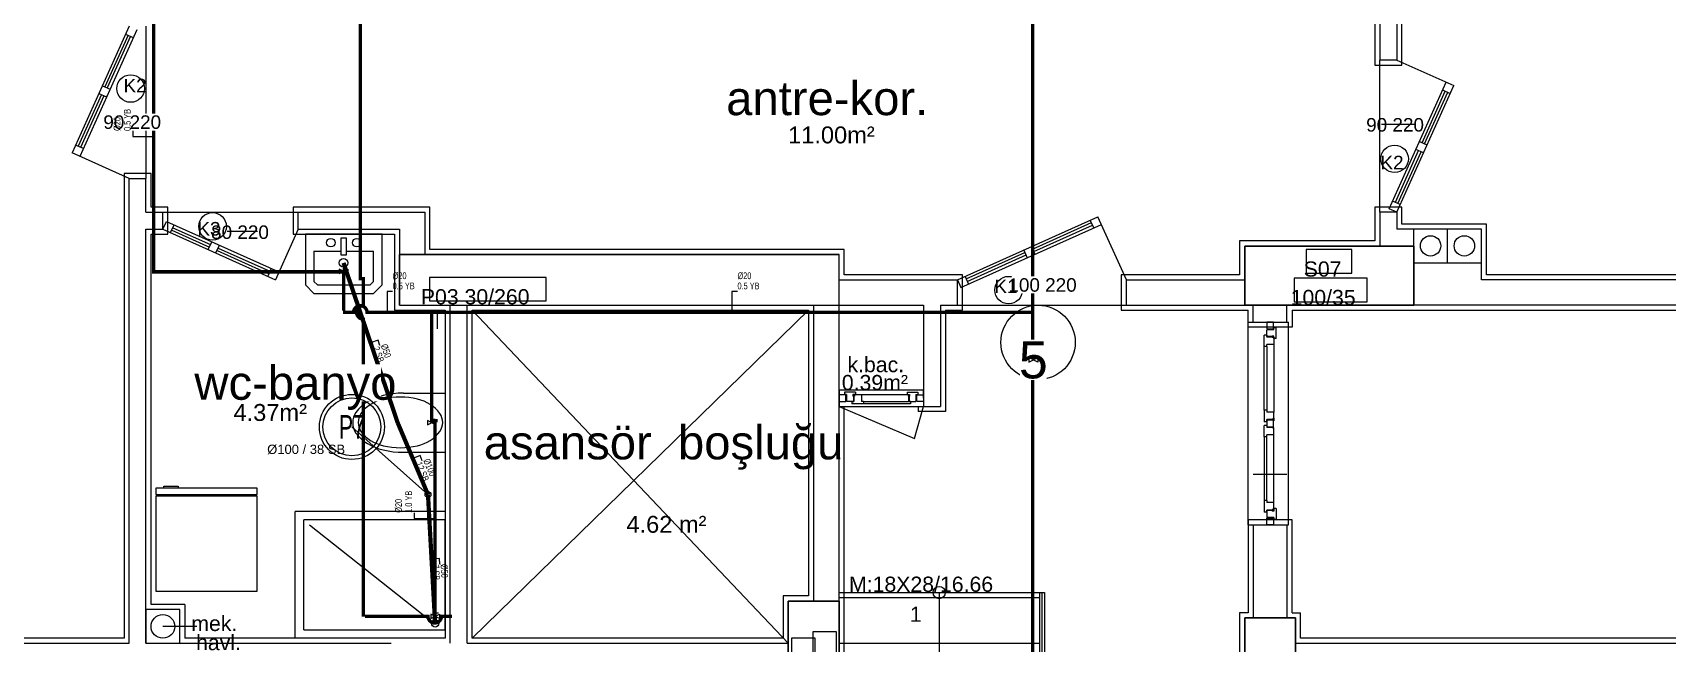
# Model space of a CAD drawing. Header units: centimetres. Extents: x -13133 to 30552, y -2 to 4552.
# Drawn here: x 10613 to 11580, y 1744 to 2105 of the extents above; entities that cross this region are included whole.
import ezdxf
from ezdxf.enums import TextEntityAlignment as Align

# ---------------------------------------------------------------- set-up
doc = ezdxf.new("R2010")
doc.units = ezdxf.units.CM
for name, pattern in [('BASMA HATTI', [31, 25, -6]), ('DASHED', [18, 12, -6]), ('PISSU HATTI', [26, 20, -6])]:
    doc.linetypes.add(name, pattern=pattern)
for name, color, linetype in [('MTY-PISSU-CAP', 211, 'CONTINUOUS'), ('MTY-PISSU-KOLON', 211, 'DASHED'), ('MTY-TEMIZSU-CAP', 101, 'CONTINUOUS'), ('MTY-VANA', 1, 'CONTINUOUS'), ('MTY-YUK-BIRIMI', 7, 'CONTINUOUS'), ('ROTAS-MIMARI', 8, 'CONTINUOUS'), ('ROTAS-MIMARI-KOLON', 8, 'CONTINUOUS'), ('ROTAS-MIMARI-YAZI', 8, 'CONTINUOUS'), ('ROTAS-PISSU-BORU-TAVANDAN', 6, 'PISSU HATTI'), ('ROTAS-PISSU-CAP', 211, 'CONTINUOUS'), ('ROTAS-PISSU-KOLONNO', 211, 'CONTINUOUS'), ('ROTAS-SICAKSU-BORU', 1, 'BASMA HATTI'), ('ROTAS-SOGUKSU-BORU', 5, 'CONTINUOUS'), ('ROTAS-TEFRIS', 15, 'CONTINUOUS'), ('ROTAS-VANA', 1, 'CONTINUOUS')]:
    doc.layers.add(name, color=color, linetype=linetype)
doc.styles.add('ANOTATIVO', font='arial.ttf')
doc.styles.add('MTY_CAP', font='wturkce.SHX', dxfattribs={"width": 0.65, "height": 20})
doc.styles.add('MTYCAPLT', font='arial.ttf', dxfattribs={"width": 0.65, "height": 1})
doc.styles.add('ROTAS', font='arial.ttf')

# ---------------------------------------------------------------- blocks, each defined once
blk = doc.blocks.new('MTY-PIS SU CAP SB')
at = {"layer": 'MTY-PISSU-CAP'}
for p, q in [((0.83, 1.17), (0, 1.17)), ((0, 1.17), (0, 0))]:
    blk.add_line(p, q, dxfattribs=at)
at = {"layer": 'MTY-PISSU-CAP', "style": 'MTY_CAP', "width": 0.65}
blk.add_attdef('PSCP_001', (0.83, 1.29), '', height=1, dxfattribs=at)
at = {"layer": 'MTY-YUK-BIRIMI', "color": 211, "style": 'MTY_CAP', "width": 0.65}
blk.add_attdef('PS_001', (0.83, 0.07), '', height=1, dxfattribs=at)
blk = doc.blocks.new('MTY-PIS SU KOLON')
at = {"layer": 'MTY-PISSU-KOLON', "linetype": 'Continuous', "lineweight": -3}
blk.add_hatch(color=256, dxfattribs=at).paths.add_polyline_path([(-2.7, -0.1, 0.848135), (0, -0.1, -0.848135), (2.7, -0.1, 0.414214), (0, 2.6, 0.414214)])
blk.add_circle((0, 0), 3.5, dxfattribs=at)
blk = doc.blocks.new('MTY-KOLON NO PIS SU')
at = {"color": 6, "linetype": 'Continuous', "ltscale": 100}
blk.add_circle((0, 0), 27.5, dxfattribs=at)
at = {"color": 7, "linetype": 'Continuous', "ltscale": 100}
blk.add_circle((0, 0), 24.5, dxfattribs=at)
at = {"style": 'ANOTATIVO', "width": 0.65}
blk.add_attdef('K', text='', height=20, dxfattribs=at).set_placement((0, 0), align=Align.MIDDLE_CENTER)
blk = doc.blocks.new('MTY-KURESEL VANA')
at = {"layer": 'MTY-VANA'}
for p, q in [((0, 0), (0, 8)), ((0, 8), (8, 8))]:
    blk.add_line(p, q, dxfattribs=at)
blk.add_lwpolyline([(-10, 5), (-10, -5), (10, 5), (10, -5), (-10, 5)], dxfattribs=at)
at = {"layer": 'MTY-VANA', "style": 'MTYCAPLT', "width": 0.65}
blk.add_attdef('CAP', text='', height=10, dxfattribs=at).set_placement((-1.1, 0), align=Align.CENTER)
blk = doc.blocks.new('MTY-TEMIZ SU CAP MB')
at = {"layer": 'MTY-TEMIZSU-CAP'}
for p, q in [((0.83, 3.1), (0, 3.1)), ((0, 3.1), (0, 0))]:
    blk.add_line(p, q, dxfattribs=at)
at = {"layer": 'MTY-TEMIZSU-CAP', "style": 'MTY_CAP', "width": 0.65}
for tag, p in [('SOCP_001', (0.83, 4.92)), ('SCCP_001', (0.83, 1.92))]:
    blk.add_attdef(tag, p, '', height=1, dxfattribs=at)
at = {"layer": 'MTY-YUK-BIRIMI', "color": 101, "style": 'MTY_CAP', "width": 0.65}
for tag, p in [('SO_001', (0.83, 3.42)), ('SC_001', (0.83, 0.42))]:
    blk.add_attdef(tag, p, '', height=1, dxfattribs=at)

msp = doc.modelspace()

# ---------------------------------------------------------------- linework, layer by layer
at = {"layer": 'ROTAS-MIMARI'}
for p, q in [((11410.41, 2119.24), (11410.41, 2089.24)), ((11420.41, 2119.24), (11420.41, 2089.24)), ((11423.41, 2086.24), (11423.41, 2119.24)), ((10670.41, 2109.24), (10636.77, 2034.35)), ((10680.41, 2109.24), (10680.41, 2019.24)), ((11407.41, 2116.24), (11407.41, 2086.24)), ((10674.97, 2107.19), (10641.33, 2032.31)), ((10669.85, 2104.01), (10656.1, 2073.41)), ((10671.29, 2103.36), (10657.54, 2072.76)), ((10668.36, 2104.68), (10672.92, 2102.63)), ((11420.41, 2089.24), (11410.41, 2089.24)), ((11410.41, 1999.24), (11410.41, 2089.24)), ((11420.41, 2089.24), (11454.06, 2074.12)), ((11407.41, 2086.24), (11423.41, 2086.24)), ((10652.56, 2069.51), (10657.12, 2067.47)), ((10654.61, 2074.08), (10659.17, 2072.03)), ((11415.85, 2001.29), (11449.5, 2076.17)), ((11420.41, 1999.24), (11454.06, 2074.12)), ((11435.34, 2040.27), (11449.08, 2070.87)), ((11436.78, 2039.62), (11450.52, 2070.22)), ((11447.45, 2071.61), (11452.01, 2069.56)), ((10654.05, 2068.85), (10640.3, 2038.25)), ((10655.49, 2068.2), (10641.74, 2037.6)), ((10660.85, 2052.46), (10680.17, 2052.46)), ((11430.63, 2051.09), (11411.31, 2051.09)), ((11438.26, 2038.96), (11433.7, 2041.01)), ((10670.41, 2019.24), (10636.77, 2034.35)), ((10643.38, 2036.87), (10638.81, 2038.92)), ((11419.54, 2005.11), (11433.29, 2035.71)), ((11420.98, 2004.46), (11434.73, 2035.06)), ((11436.21, 2034.4), (11431.65, 2036.45)), ((10683.41, 2022.24), (10667.41, 2022.24)), ((10667.41, 2022.24), (10667.41, 1747.24)), ((10683.41, 2002.24), (10683.41, 2022.24)), ((10670.41, 1744.24), (10670.41, 2019.24)), ((10670.41, 2019.24), (10680.41, 2019.24)), ((10680.41, 1999.24), (10680.41, 2019.24)), ((10693.41, 2002.24), (10683.41, 2002.24)), ((10693.41, 1986.24), (10693.41, 2002.24)), ((10848.41, 2002.24), (10767.41, 2002.24)), ((10767.41, 2002.24), (10767.41, 1986.24)), ((10848.41, 1977.24), (10848.41, 2002.24)), ((11423.41, 2002.24), (11407.41, 2002.24)), ((11407.41, 2002.24), (11407.41, 1982.24)), ((11422.46, 2003.8), (11417.9, 2005.85)), ((11423.41, 1992.24), (11423.41, 2002.24)), ((10680.41, 1999.24), (10690.41, 1999.24)), ((10690.41, 1989.24), (10690.41, 1999.24)), ((10690.41, 1999.24), (10770.41, 1999.24)), ((10690.41, 1989.24), (10692.46, 1993.8)), ((10692.46, 1993.8), (10759.02, 1963.89)), ((10770.41, 1999.24), (10845.41, 1999.24)), ((10770.41, 1989.24), (10770.41, 1999.24)), ((10845.41, 1999.24), (10845.41, 1974.24)), ((11160.41, 1959.24), (11243.61, 1996.62)), ((11204.96, 1977.47), (11239.72, 1993.09)), ((11241.1, 1990.01), (11239.05, 1994.57)), ((11260.41, 1959.24), (11243.61, 1996.62)), ((11410.41, 1999.24), (11410.41, 1979.24)), ((11420.41, 1999.24), (11410.41, 1999.24)), ((11420.41, 1999.24), (11415.85, 2001.29)), ((11420.41, 1999.24), (11420.41, 1989.24)), ((11473.41, 1992.24), (11423.41, 1992.24)), ((11473.41, 1962.24), (11473.41, 1992.24)), ((10680.41, 1744.24), (10680.41, 1989.24)), ((10680.41, 1989.24), (10690.41, 1989.24)), ((10683.41, 1767.24), (10683.41, 1986.24)), ((10683.41, 1986.24), (10693.41, 1986.24)), ((10690.41, 1989.24), (10756.97, 1959.33)), ((10694.97, 1987.19), (10697.02, 1991.75)), ((10695.64, 1988.67), (10717.92, 1978.66)), ((10696.29, 1990.11), (10718.57, 1980.1)), ((10746.46, 1987.89), (10728.35, 1987.89)), ((10770.41, 1989.24), (10756.97, 1959.33)), ((10767.41, 1986.24), (10827.41, 1986.24)), ((10770.41, 1989.24), (10830.41, 1989.24)), ((10820.08, 1986.24), (10774.75, 1986.24)), ((10774.75, 1986.24), (10774.75, 1956.24)), ((10795.74, 1983.95), (10795.74, 1973.95)), ((10799.09, 1983.95), (10795.74, 1983.95)), ((10799.09, 1973.95), (10799.09, 1983.95)), ((10820.08, 1956.24), (10820.08, 1986.24)), ((10827.41, 1986.24), (10827.41, 1974.24)), ((10830.41, 1989.24), (10830.41, 1974.24)), ((11162.46, 1954.68), (11245.66, 1992.06)), ((11205.61, 1976.03), (11240.37, 1991.65)), ((11470.41, 1989.24), (11420.41, 1989.24)), ((11430.41, 1979.24), (11430.41, 1989.24)), ((11450.41, 1969.24), (11450.41, 1989.24)), ((11470.41, 1959.24), (11470.41, 1989.24)), ((11470.41, 1969.24), (11470.41, 1989.24)), ((11470.41, 1969.24), (11470.41, 1989.24)), ((10717.25, 1977.18), (10719.3, 1981.74)), ((10721.81, 1975.13), (10723.86, 1979.69)), ((10722.48, 1976.61), (10753.08, 1962.86)), ((10723.13, 1978.05), (10753.73, 1964.3)), ((10779.75, 1976.24), (10795.74, 1976.24)), ((10779.75, 1976.24), (10779.75, 1958.31)), ((10795.74, 1973.95), (10799.09, 1973.95)), ((10799.09, 1976.24), (10815.08, 1976.24)), ((10815.08, 1958.31), (10815.08, 1976.24)), ((10827.41, 1974.24), (10827.41, 1941.24)), ((10893.41, 1977.24), (10848.41, 1977.24)), ((11057.41, 1977.24), (10893.41, 1977.24)), ((11093.41, 1977.24), (11057.41, 1977.24)), ((11093.41, 1962.24), (11093.41, 1977.24)), ((11165.64, 1959.8), (11200.4, 1975.42)), ((11166.29, 1958.36), (11201.05, 1973.98)), ((11199.73, 1976.9), (11201.78, 1972.34)), ((11204.29, 1978.95), (11206.34, 1974.39)), ((11407.41, 1982.24), (11327.41, 1982.24)), ((11327.41, 1982.24), (11327.41, 1962.24)), ((10754.46, 1965.94), (10752.41, 1961.38)), ((11430.41, 1969.24), (11470.41, 1969.24)), ((10774.75, 1956.24), (10779.75, 1951.24)), ((10779.75, 1958.31), (10781.82, 1956.24)), ((10781.82, 1956.24), (10813, 1956.24)), ((10813, 1956.24), (10815.08, 1958.31)), ((10815.08, 1951.24), (10820.08, 1956.24)), ((11090.41, 1959.24), (11160.41, 1959.24)), ((11163.41, 1962.24), (11093.41, 1962.24)), ((11160.41, 1944.24), (11160.41, 1959.24)), ((11160.41, 1959.24), (11162.46, 1954.68)), ((11163.41, 1941.24), (11163.41, 1962.24)), ((11164.97, 1961.29), (11167.02, 1956.72)), ((11219.15, 1956.44), (11199.82, 1956.44)), ((11327.41, 1962.24), (11257.41, 1962.24)), ((11257.41, 1962.24), (11257.41, 1941.24)), ((11260.41, 1959.24), (11330.41, 1959.24)), ((11260.41, 1944.24), (11260.41, 1959.24)), ((11760.41, 1959.24), (11470.41, 1959.24)), ((11757.41, 1962.24), (11473.41, 1962.24)), ((10779.75, 1951.24), (10815.08, 1951.24)), ((10860.41, 1744.24), (10860.41, 1944.24)), ((10870.41, 1744.24), (10870.41, 1944.24)), ((11075.41, 1769.24), (11075.41, 1944.24)), ((11090.41, 1944.24), (11140.41, 1944.24)), ((11090.41, 1769.24), (11090.41, 1944.24)), ((11140.41, 1944.27), (11140.41, 1884.27)), ((11150.41, 1944.24), (11160.41, 1944.24)), ((11150.41, 1944.24), (11150.41, 1884.27)), ((11160.41, 1944.24), (11260.41, 1944.24)), ((11260.41, 1944.24), (11330.41, 1944.24)), ((11335.41, 1934.24), (11335.41, 1944.24)), ((11355.41, 1934.24), (11355.41, 1944.24)), ((11760.41, 1944.24), (11430.41, 1944.24)), ((10827.41, 1941.24), (10857.41, 1941.24)), ((10852.6, 1940.22), (10852.6, 1930.22)), ((10857.41, 1941.24), (10857.41, 1747.24)), ((10873.41, 1747.24), (10873.41, 1941.24)), ((10873.41, 1941.24), (10890.41, 1941.24)), ((10873.41, 1941.24), (11060.41, 1744.24)), ((10873.41, 1747.24), (11072.41, 1941.24)), ((10890.41, 1941.24), (11060.41, 1941.24)), ((11060.41, 1941.24), (11072.41, 1941.24)), ((11072.41, 1941.24), (11072.41, 1772.24)), ((11153.41, 1941.24), (11163.41, 1941.24)), ((11153.41, 1941.24), (11153.41, 1881.27)), ((11257.41, 1941.24), (11332.41, 1941.24)), ((11332.41, 1931.24), (11332.41, 1941.24)), ((11332.41, 1814.24), (11332.41, 1934.24)), ((11332.41, 1934.24), (11335.41, 1934.24)), ((11335.41, 1934.24), (11355.41, 1934.24)), ((11347.41, 1934.24), (11343.41, 1934.24)), ((11343.41, 1934.24), (11343.41, 1930.24)), ((11347.41, 1930.24), (11347.41, 1934.24)), ((11350.41, 1934.24), (11356.41, 1934.24)), ((11356.41, 1814.24), (11356.41, 1934.24)), ((11358.41, 1941.24), (11430.41, 1941.24)), ((11358.41, 1941.24), (11358.41, 1931.24)), ((11430.41, 1941.24), (12013.41, 1941.24)), ((11358.41, 1931.24), (11332.41, 1931.24)), ((11342.01, 1919.82), (11342.01, 1926.62)), ((11343.41, 1926.62), (11342.01, 1926.62)), ((11343.41, 1930.24), (11347.41, 1930.24)), ((11347.61, 1929.72), (11343.41, 1929.72)), ((11343.41, 1925.72), (11343.41, 1929.72)), ((11343.41, 1926.62), (11343.41, 1925.42)), ((11346.61, 1925.72), (11343.41, 1925.72)), ((11346.61, 1925.42), (11343.41, 1925.42)), ((11347.61, 1926.02), (11346.61, 1926.02)), ((11346.61, 1925.72), (11346.61, 1926.02)), ((11346.61, 1925.12), (11346.61, 1925.42)), ((11347.11, 1925.12), (11346.61, 1925.12)), ((11347.61, 1925.42), (11347.11, 1925.42)), ((11347.11, 1925.12), (11347.11, 1925.42)), ((11347.61, 1929.72), (11347.61, 1930.92)), ((11349.01, 1930.92), (11347.61, 1930.92)), ((11347.61, 1924.52), (11347.61, 1926.02)), ((11347.61, 1925.42), (11347.61, 1921.02)), ((11349.01, 1924.52), (11347.61, 1924.52)), ((11349.01, 1924.52), (11349.01, 1930.92)), ((11343.41, 1919.82), (11342.01, 1919.82)), ((11342.01, 1882.14), (11342.01, 1919.82)), ((11343.41, 1919.82), (11343.41, 1921.02)), ((11347.61, 1921.02), (11343.41, 1921.02)), ((11343.41, 1919.82), (11343.41, 1882.14)), ((11347.61, 1921.02), (11347.61, 1880.94)), ((10832.69, 1892.24), (10857.58, 1892.24)), ((10857.62, 1857.24), (10857.62, 1892.29)), ((11090.41, 1894.27), (11140.41, 1894.27)), ((11090.41, 1894.27), (11090.41, 1884.27)), ((11094.41, 1891.27), (11090.41, 1891.27)), ((11090.41, 1891.27), (11090.41, 1887.27)), ((11090.41, 1887.27), (11094.41, 1887.27)), ((11093.71, 1892.87), (11093.71, 1891.47)), ((11100.11, 1892.87), (11093.71, 1892.87)), ((11094.91, 1891.47), (11093.71, 1891.47)), ((11094.41, 1887.27), (11094.41, 1891.27)), ((11094.91, 1891.47), (11094.91, 1887.27)), ((11098.91, 1887.27), (11094.91, 1887.27)), ((11098.01, 1887.27), (11099.21, 1887.27)), ((11098.01, 1887.27), (11098.01, 1885.87)), ((11104.81, 1885.87), (11098.01, 1885.87)), ((11098.61, 1891.47), (11098.61, 1890.47)), ((11100.11, 1891.47), (11098.61, 1891.47)), ((11098.91, 1890.47), (11098.61, 1890.47)), ((11098.91, 1890.47), (11098.91, 1887.27)), ((11099.21, 1891.47), (11103.61, 1891.47)), ((11099.21, 1891.47), (11099.21, 1890.97)), ((11099.51, 1890.97), (11099.21, 1890.97)), ((11099.51, 1890.47), (11099.21, 1890.47)), ((11099.21, 1890.47), (11099.21, 1887.27)), ((11099.51, 1890.97), (11099.51, 1890.47)), ((11100.11, 1892.87), (11100.11, 1891.47)), ((11103.61, 1891.47), (11103.61, 1887.27)), ((11103.61, 1891.47), (11132.19, 1891.47)), ((11104.81, 1887.27), (11103.61, 1887.27)), ((11104.81, 1887.27), (11131.59, 1887.27)), ((11104.81, 1887.27), (11104.81, 1885.87)), ((11132.79, 1885.87), (11104.81, 1885.87)), ((11130.69, 1892.87), (11130.69, 1891.47)), ((11130.69, 1892.87), (11137.09, 1892.87)), ((11130.69, 1891.47), (11132.19, 1891.47)), ((11131.29, 1890.97), (11131.59, 1890.97)), ((11131.29, 1890.97), (11131.29, 1890.47)), ((11131.29, 1890.47), (11131.59, 1890.47)), ((11131.59, 1891.47), (11131.59, 1890.97)), ((11131.59, 1890.47), (11131.59, 1887.27)), ((11132.79, 1887.27), (11131.59, 1887.27)), ((11131.89, 1890.47), (11131.89, 1887.27)), ((11131.89, 1890.47), (11132.19, 1890.47)), ((11131.89, 1887.27), (11135.89, 1887.27)), ((11132.19, 1891.47), (11132.19, 1890.47)), ((11132.79, 1887.27), (11132.79, 1885.87)), ((11135.89, 1891.47), (11135.89, 1887.27)), ((11135.89, 1891.47), (11137.09, 1891.47)), ((11136.41, 1891.27), (11140.41, 1891.27)), ((11136.41, 1887.27), (11136.41, 1891.27)), ((11140.41, 1887.27), (11136.41, 1887.27)), ((11137.09, 1892.87), (11137.09, 1891.47)), ((11140.41, 1891.27), (11140.41, 1894.27)), ((11140.41, 1891.27), (11140.41, 1887.27)), ((11140.41, 1889.27), (11140.41, 1891.27)), ((11140.41, 1891.27), (11140.41, 1884.27)), ((11090.41, 1884.27), (11140.41, 1884.27)), ((11090.41, 1884.27), (11135.13, 1865.47)), ((11093.41, 1769.24), (11093.41, 1884.27)), ((11135.13, 1865.47), (11140.41, 1884.27)), ((11137.2, 1884.27), (11137.2, 1881.27)), ((11153.41, 1881.27), (11137.2, 1881.27)), ((11140.41, 1884.27), (11150.41, 1884.27)), ((11343.41, 1882.14), (11342.01, 1882.14)), ((11342.01, 1882.14), (11342.01, 1875.34)), ((11343.41, 1882.14), (11343.41, 1880.94)), ((11347.61, 1880.94), (11343.41, 1880.94)), ((11343.41, 1875.34), (11343.41, 1876.54)), ((11346.61, 1876.54), (11343.41, 1876.54)), ((11346.61, 1876.24), (11343.41, 1876.24)), ((11347.41, 1876.24), (11343.41, 1876.24)), ((11343.41, 1876.24), (11343.41, 1872.24)), ((11347.11, 1876.84), (11346.61, 1876.84)), ((11346.61, 1876.84), (11346.61, 1876.54)), ((11347.11, 1876.84), (11347.11, 1876.54)), ((11347.61, 1876.54), (11347.11, 1876.54)), ((11347.41, 1872.24), (11347.41, 1876.24)), ((11347.61, 1876.54), (11347.61, 1880.94)), ((11347.61, 1877.44), (11347.61, 1875.94)), ((11343.41, 1875.34), (11342.01, 1875.34)), ((11342.01, 1866.34), (11342.01, 1873.14)), ((11343.41, 1873.14), (11342.01, 1873.14)), ((11343.41, 1872.24), (11343.41, 1871.94)), ((11343.41, 1872.24), (11347.41, 1872.24)), ((11347.61, 1871.94), (11343.41, 1871.94)), ((11343.41, 1866.34), (11343.41, 1867.54)), ((11347.61, 1867.54), (11343.41, 1867.54)), ((11346.61, 1871.64), (11346.61, 1871.94)), ((11347.11, 1871.64), (11346.61, 1871.64)), ((11347.61, 1871.94), (11347.11, 1871.94)), ((11347.11, 1871.64), (11347.11, 1871.94)), ((11347.61, 1875.94), (11347.41, 1875.94)), ((11347.61, 1827.44), (11347.61, 1871.94)), ((10832.69, 1857.24), (10857.62, 1857.24)), ((11343.41, 1866.34), (11342.01, 1866.34)), ((11342.01, 1866.34), (11342.01, 1828.64)), ((11343.41, 1828.64), (11343.41, 1866.34)), ((11335.41, 1844.24), (11355.41, 1844.24)), ((10686.28, 1831.22), (10686.26, 1775.07)), ((10746.28, 1836.04), (10686.28, 1836.05)), ((10686.28, 1836.05), (10686.28, 1832.21)), ((10686.28, 1832.21), (10746.28, 1832.19)), ((10746.27, 1831.21), (10686.28, 1831.22)), ((10691.04, 1836.05), (10691.04, 1837.14)), ((10691.04, 1837.14), (10699.36, 1837.14)), ((10699.36, 1836.05), (10691.04, 1836.05)), ((10691.28, 1831.22), (10691.28, 1832.2)), ((10699.36, 1837.14), (10699.36, 1836.05)), ((10741.28, 1831.21), (10741.28, 1832.19)), ((10746.26, 1775.05), (10746.27, 1831.21)), ((10746.28, 1832.19), (10746.28, 1836.04)), ((11343.41, 1828.64), (11342.01, 1828.64)), ((11342.01, 1828.64), (11342.01, 1821.84)), ((11343.41, 1828.64), (11343.41, 1827.44)), ((10857.41, 1822.24), (10768.7, 1822.24)), ((10768.7, 1747.24), (10768.7, 1822.24)), ((11343.41, 1821.84), (11342.01, 1821.84)), ((11347.61, 1827.44), (11343.41, 1827.44)), ((11343.41, 1821.84), (11343.41, 1823.04)), ((11346.61, 1823.04), (11343.41, 1823.04)), ((11343.41, 1822.74), (11343.41, 1818.74)), ((11346.61, 1822.74), (11343.41, 1822.74)), ((11347.61, 1818.74), (11343.41, 1818.74)), ((11343.41, 1814.24), (11343.41, 1818.24)), ((11343.41, 1818.24), (11347.41, 1818.24)), ((11347.11, 1823.34), (11346.61, 1823.34)), ((11346.61, 1823.34), (11346.61, 1823.04)), ((11346.61, 1822.74), (11346.61, 1822.44)), ((11347.61, 1822.44), (11346.61, 1822.44)), ((11347.11, 1823.34), (11347.11, 1823.04)), ((11347.61, 1823.04), (11347.11, 1823.04)), ((11347.41, 1818.24), (11347.41, 1814.24)), ((11347.61, 1823.04), (11347.61, 1827.44)), ((11349.01, 1823.94), (11347.61, 1823.94)), ((11347.61, 1823.94), (11347.61, 1822.44)), ((11347.61, 1818.74), (11347.61, 1817.54)), ((11349.01, 1823.94), (11349.01, 1817.54)), ((10857.41, 1817.24), (10773.7, 1817.24)), ((10773.7, 1752.24), (10773.7, 1817.24)), ((10777.24, 1814.23), (10848.17, 1758.06)), ((10857.41, 1752.24), (10857.41, 1817.24)), ((11332.41, 1817.24), (11332.41, 1762.24)), ((11358.41, 1817.24), (11332.41, 1817.24)), ((11332.41, 1814.24), (11335.41, 1814.24)), ((11335.41, 1814.24), (11335.41, 1759.24)), ((11335.41, 1814.24), (11355.41, 1814.24)), ((11347.41, 1814.24), (11343.41, 1814.24)), ((11349.01, 1817.54), (11347.61, 1817.54)), ((11350.41, 1814.24), (11356.41, 1814.24)), ((11355.41, 1814.24), (11355.41, 1759.24)), ((11358.41, 1762.24), (11358.41, 1817.24)), ((10686.26, 1775.07), (10746.26, 1775.05)), ((11072.41, 1772.24), (11057.41, 1772.24)), ((11057.41, 1772.24), (11057.41, 1747.24)), ((11090.41, 1774.24), (11208.91, 1774.24)), ((11090.41, 1771.24), (11208.91, 1771.24)), ((11149.66, 1774.24), (11149.66, 1527.24)), ((11208.91, 1774.24), (11208.91, 1348.07)), ((11208.91, 1774.24), (11211.91, 1774.24)), ((11210.41, 1774.24), (11210.41, 1348.46)), ((11211.91, 1774.24), (11211.91, 1345.75)), ((10700.41, 1764.24), (10680.41, 1764.24)), ((10680.41, 1764.24), (10680.41, 1744.24)), ((10703.41, 1767.24), (10683.41, 1767.24)), ((10700.41, 1744.24), (10700.41, 1764.24)), ((10703.41, 1767.24), (10703.41, 1747.24)), ((11093.41, 1689.24), (11093.41, 1769.24)), ((11332.41, 1762.24), (11327.41, 1762.24)), ((11327.41, 1762.24), (11327.41, 1679.24)), ((11358.41, 1762.24), (11363.41, 1762.24)), ((11363.41, 1747.24), (11363.41, 1762.24)), ((10710.41, 1754.24), (10690.41, 1754.24)), ((10773.7, 1752.24), (10857.41, 1752.24)), ((10430.41, 1744.24), (10670.41, 1744.24)), ((10667.41, 1747.24), (10433.41, 1747.24)), ((10680.41, 1744.24), (10825.41, 1744.24)), ((10680.41, 1744.24), (10700.41, 1744.24)), ((10815.41, 1747.24), (10703.41, 1747.24)), ((10857.41, 1747.24), (10815.41, 1747.24)), ((10870.41, 1744.24), (11060.41, 1744.24)), ((11057.41, 1747.24), (10873.41, 1747.24)), ((11090.41, 1744.24), (11208.91, 1744.24)), ((11360.41, 1744.24), (11650.41, 1744.24)), ((11650.41, 1747.24), (11363.41, 1747.24))]:
    msp.add_line(p, q, dxfattribs=at)
for points in [[(10830.41, 1944.24), (10830.41, 1974.24)], [(10830.41, 1974.24), (11090.41, 1974.24)], [(11090.41, 1944.24), (11090.41, 1974.24)], [(11330.41, 1979.24), (11430.41, 1979.24)], [(11330.41, 1944.24), (11330.41, 1979.24)], [(11430.41, 1979.24), (11430.41, 1944.24)], [(10830.41, 1944.24), (11090.41, 1944.24)], [(11430.41, 1944.24), (11330.41, 1944.24)], [(10811.48, 1887.12), (10809.53, 1885.84), (10807.73, 1884.36), (10806.1, 1882.7), (10804.65, 1880.87)], [(10820.65, 1890.81), (10818.26, 1890.14), (10815.93, 1889.3), (10813.67, 1888.29), (10811.48, 1887.12)], [(10820.92, 1888.68), (10818.92, 1888.11), (10816.97, 1887.39), (10815.08, 1886.52), (10813.26, 1885.52)], [(10832.69, 1892.24), (10829.65, 1892.15), (10826.63, 1891.89), (10823.63, 1891.44), (10820.65, 1890.81)], [(10830.93, 1889.91), (10828.41, 1889.83), (10825.89, 1889.6), (10823.39, 1889.22), (10820.92, 1888.68)], [(10840.95, 1888.68), (10838.48, 1889.22), (10835.98, 1889.6), (10833.46, 1889.83), (10830.93, 1889.91)], [(10848.61, 1885.52), (10846.79, 1886.52), (10844.9, 1887.39), (10842.95, 1888.11), (10840.95, 1888.68)], [(10804.65, 1880.87), (10803.8, 1879.47), (10803.19, 1877.96), (10802.82, 1876.38), (10802.69, 1874.74)], [(10807.58, 1880.19), (10806.87, 1878.98), (10806.35, 1877.68), (10806.04, 1876.31), (10805.93, 1874.91)], [(10813.26, 1885.52), (10811.63, 1884.42), (10810.13, 1883.16), (10808.78, 1881.75), (10807.58, 1880.19)], [(10854.29, 1880.19), (10853.09, 1881.75), (10851.73, 1883.16), (10850.24, 1884.42), (10848.61, 1885.52)], [(10855.93, 1874.91), (10855.83, 1876.31), (10855.51, 1877.68), (10855, 1878.98), (10854.29, 1880.19)], [(10802.69, 1874.74), (10802.82, 1873.11), (10803.19, 1871.53), (10803.8, 1870.02), (10804.65, 1868.62)], [(10804.65, 1868.62), (10806.1, 1866.79), (10807.73, 1865.13), (10809.53, 1863.65), (10811.48, 1862.37)], [(10805.93, 1874.91), (10806.04, 1873.51), (10806.35, 1872.14), (10806.87, 1870.84), (10807.58, 1869.63)], [(10807.58, 1869.63), (10808.78, 1868.08), (10810.13, 1866.66), (10811.63, 1865.4), (10813.26, 1864.3)], [(10848.61, 1864.3), (10850.24, 1865.4), (10851.73, 1866.66), (10853.09, 1868.08), (10854.29, 1869.63)], [(10854.29, 1869.63), (10855, 1870.84), (10855.51, 1872.14), (10855.83, 1873.51), (10855.93, 1874.91)], [(10811.48, 1862.37), (10813.67, 1861.2), (10815.93, 1860.19), (10818.26, 1859.35), (10820.65, 1858.68)], [(10813.26, 1864.3), (10815.08, 1863.3), (10816.97, 1862.44), (10818.92, 1861.71), (10820.92, 1861.14)], [(10820.65, 1858.68), (10823.63, 1858.05), (10826.63, 1857.6), (10829.65, 1857.34), (10832.69, 1857.24)], [(10820.92, 1861.14), (10823.39, 1860.6), (10825.89, 1860.22), (10828.41, 1859.99), (10830.93, 1859.91)], [(10830.93, 1859.91), (10833.46, 1859.99), (10835.98, 1860.22), (10838.48, 1860.6), (10840.95, 1861.14)], [(10840.95, 1861.14), (10842.95, 1861.71), (10844.9, 1862.44), (10846.79, 1863.3), (10848.61, 1864.3)], [(11060.41, 1689.24), (11060.41, 1769.24)], [(11060.41, 1769.24), (11090.41, 1769.24)], [(11090.41, 1769.24), (11090.41, 1689.24)], [(11330.41, 1679.24), (11330.41, 1759.24)], [(11330.41, 1759.24), (11360.41, 1759.24)], [(11360.41, 1759.24), (11360.41, 1679.24)]]:
    msp.add_lwpolyline(points, dxfattribs=at)
for centre, radius in [((10671.35, 2072.41), 8.14), ((11419.1, 2030.84), 8.14), ((10719.82, 1990.87), 8.14), ((10789.75, 1981.24), 2.52), ((10805.08, 1981.24), 2.52), ((11440.35, 1979.35), 6.03), ((11460.35, 1979.35), 6.03), ((10797.28, 1969.28), 2.52), ((11190.74, 1953.18), 8.14), ((11208.15, 1922.24), 22), ((11149.66, 1774.24), 3.6), ((10690.41, 1754.24), 7), ((10851.46, 1756.04), 2.18)]:
    msp.add_circle(centre, radius, dxfattribs=at)
at = {"layer": 'ROTAS-MIMARI-KOLON'}
for points in [[(11090.41, 1974.24), (10830.41, 1974.24), (10830.41, 1944.24), (11090.41, 1944.24), (11090.41, 1974.24)], [(11430.41, 1979.24), (11330.41, 1979.24), (11330.41, 1944.24), (11430.41, 1944.24), (11430.41, 1979.24)], [(11366.74, 1963.17), (11393.76, 1963.17), (11393.76, 1977.13), (11366.74, 1977.13), (11366.74, 1963.17)], [(10848.08, 1946.75), (10917.06, 1946.75), (10917.06, 1960.72), (10848.08, 1960.72), (10848.08, 1946.75)], [(11359.64, 1946.32), (11402.76, 1946.32), (11402.76, 1960.29), (11359.64, 1960.29), (11359.64, 1946.32)], [(11090.41, 1769.24), (11060.41, 1769.24), (11060.41, 1689.24), (11090.41, 1689.24), (11090.41, 1769.24)], [(11088.89, 1714.86), (11088.89, 1750.98), (11074.92, 1750.98), (11074.92, 1714.86), (11088.89, 1714.86)], [(11360.41, 1759.24), (11330.41, 1759.24), (11330.41, 1679.24), (11360.41, 1679.24), (11360.41, 1759.24)], [(11076.23, 1720.27), (11076.23, 1747.3), (11062.27, 1747.3), (11062.27, 1720.27), (11076.23, 1720.27)]]:
    msp.add_lwpolyline(points, dxfattribs=at)
at = {"layer": 'ROTAS-PISSU-BORU-TAVANDAN', "const_width": 2.5}
for points in [[(10797.28, 1969.28), (10829.31, 1874.74)], [(10829.31, 1874.74), (10847.24, 1832.24)], [(10851.46, 1756.04), (10847.24, 1832.24)]]:
    msp.add_lwpolyline(points, dxfattribs=at)
at = {"layer": 'ROTAS-PISSU-KOLONNO'}
msp.add_line((10847.24, 1832.24), (10802.24, 1872.24), dxfattribs=at)
at = {"layer": 'ROTAS-SICAKSU-BORU', "const_width": 2}
for points in [[(10807.28, 1964.24), (10807.28, 2116), (11109, 2116), (11109, 2484), (11385, 2484), (11385, 2428), (11377, 2428)], [(10861.46, 1760.24), (10855.23, 1760.24), (10855.09, 1759.2), (10854.69, 1758.24), (10854.05, 1757.41), (10853.23, 1756.77), (10852.26, 1756.37), (10851.23, 1756.24), (10850.19, 1756.37), (10849.23, 1756.77), (10848.4, 1757.41), (10847.76, 1758.24), (10847.36, 1759.2), (10847.23, 1760.24), (10809, 1760.24), (10809, 1760), (10809, 1936), (10807.96, 1936.13), (10807, 1936.53), (10806.17, 1937.17), (10805.54, 1938), (10805.14, 1938.96), (10805, 1940), (10805.14, 1941.03), (10805.54, 1942), (10806.17, 1942.83), (10807, 1943.46), (10807.96, 1943.86), (10809, 1944), (10809, 1960), (10807.28, 1960), (10807.28, 1964.24)]]:
    msp.add_lwpolyline(points, dxfattribs=at)
at = {"layer": 'ROTAS-SOGUKSU-BORU', "const_width": 2}
for points in [[(11365.99, 2318.34), (11345, 2318.34), (11345, 2320), (11345, 2116), (11205, 2116), (11205, 1940)], [(10519.91, 2034.24), (10545, 2034.24), (10545, 2124), (10685, 2124), (10685, 1964), (10797.28, 1964)], [(10797.28, 1964.24), (10797.28, 1940), (10797, 1940), (10803.2, 1940), (10803.34, 1941.04), (10803.74, 1942), (10804.37, 1942.83), (10805.2, 1943.46), (10806.17, 1943.86), (10807.2, 1944), (10808.24, 1943.86), (10809.2, 1943.46), (10810.03, 1942.83), (10810.67, 1942), (10811.07, 1941.04), (10811.2, 1940), (10849, 1940)], [(10849.41, 1874.74), (10849.41, 1940), (10849, 1940), (11205, 1940), (11205, 1916), (11205.36, 1916), (11205.36, 1911.95)], [(11207.93, 1009.24), (11207.93, 1008), (11205, 1008), (11205, 1908), (11205.36, 1908), (11205.36, 1911.95)], [(10851.46, 1760.24), (10851.46, 1876), (10853, 1876), (10849.41, 1876)]]:
    msp.add_lwpolyline(points, dxfattribs=at)

# ---------------------------------------------------------------- block references
at = {"layer": 'ROTAS-TEFRIS'}
for name, p, xscale, yscale in [('MTY-KURESEL VANA', (10797.28, 1964.24), 0.25, 0.25), ('MTY-KURESEL VANA', (10849.41, 1874.74), 0.25, 0.25), ('MTY-PIS SU KOLON', (10847.24, 1832.24), 0.5, 0.5), ('MTY-KURESEL VANA', (10851.46, 1760.24), 0.25, 0.25)]:
    msp.add_blockref(name, p, dxfattribs=dict(at, xscale=xscale, yscale=yscale))
ref = msp.add_blockref('MTY-TEMIZ SU CAP MB', (10823, 1940), dxfattribs=dict(at, xscale=4, yscale=4))
ref.add_attrib('SO_001', '0.5 YB', (10826.33, 1953.67), dxfattribs={"color": 101, "height": 4, "style": 'MTY_CAP', "width": 0.65})
ref.add_attrib('SOCP_001', 'Ø20', (10826.33, 1959.67), dxfattribs={"height": 4, "style": 'MTY_CAP', "width": 0.65})
ref = msp.add_blockref('MTY-TEMIZ SU CAP MB', (11027, 1940), dxfattribs=dict(at, xscale=4, yscale=4))
ref.add_attrib('SO_001', '0.5 YB', (11030.33, 1953.67), dxfattribs={"color": 101, "height": 4, "style": 'MTY_CAP', "width": 0.65})
ref.add_attrib('SOCP_001', 'Ø20', (11030.33, 1959.67), dxfattribs={"height": 4, "style": 'MTY_CAP', "width": 0.65})
ref = msp.add_blockref('MTY-PIS SU CAP SB', (10838.28, 1853.49), dxfattribs=dict(at, xscale=4, yscale=4, rotation=-67.13148352426897))
ref.add_attrib('PSCP_001', 'Ø100', (10844.33, 1852.42), dxfattribs={"height": 4, "rotation": 292.86852, "style": 'MTY_CAP', "width": 0.65})
ref.add_attrib('PS_001', '12 SB', (10839.81, 1850.52), dxfattribs={"color": 211, "height": 4, "rotation": 292.86852, "style": 'MTY_CAP', "width": 0.65})
ref = msp.add_blockref('MTY-TEMIZ SU CAP MB', (10851.46, 1818.12), dxfattribs=dict(at, xscale=4, yscale=4, rotation=90))
ref.add_attrib('SO_001', '1.0 YB', (10837.79, 1821.45), dxfattribs={"color": 101, "height": 4, "rotation": 90, "style": 'MTY_CAP', "width": 0.65})
ref.add_attrib('SOCP_001', 'Ø20', (10831.79, 1821.45), dxfattribs={"height": 4, "rotation": 90, "style": 'MTY_CAP', "width": 0.65})
ref = msp.add_blockref('MTY-PIS SU CAP SB', (10849.35, 1794.14), dxfattribs=dict(at, xscale=4, yscale=4, rotation=-86.83473243905605))
ref.add_attrib('PSCP_001', 'Ø50', (10854.68, 1791.09), dxfattribs={"height": 4, "rotation": 273.16527, "style": 'MTY_CAP', "width": 0.65})
ref.add_attrib('PS_001', '7 SB', (10849.79, 1790.82), dxfattribs={"color": 211, "height": 4, "rotation": 273.16527, "style": 'MTY_CAP', "width": 0.65})

# ---------------------------------------------------------------- texts
at = {"layer": 'ROTAS-MIMARI-YAZI', "style": 'ROTAS'}
for s, height, p in [('K2', 8, (10673.96, 2074.15)), ('antre-kor.', 20, (11083.45, 2066.67)), ('11.00m²', 10, (11085.9, 2044.97)), ('90 220', 8, (11419.36, 2050.96)), ('K2', 8, (11417.56, 2028.64)), ('K3', 8, (10717.65, 1989.47)), ('80 220', 8, (10736.02, 1987.44)), ('S07', 9, (11376.49, 1965.65)), ('P03 30/260', 9, (10875.16, 1949.24)), ('100/35', 9, (11376.82, 1948.8)), ('k.bac.', 9, (11112.15, 1909.13)), ('0.39m²', 9, (11111.63, 1898.48)), ('asansör  boşluğu', 20, (10986.61, 1863.06)), ('4.62 m²', 10, (10988.31, 1814.63)), ('M:18X28/16.66', 9, (11138.95, 1779.18)), ('mek.', 9, (10720.84, 1755.99)), ('1', 9, (11135.81, 1761.44)), ('havl.', 9, (10723.32, 1744.68))]:
    msp.add_text(s, height=height, dxfattribs=at).set_placement(p, align=Align.MIDDLE_CENTER)
at = {"layer": 'ROTAS-PISSU-CAP', "style": 'ROTAS'}
msp.add_text('Ø100 / 38 SB', height=5.5, dxfattribs=at).set_placement((10798.24, 1856.24), align=Align.RIGHT)

# ---------------------------------------------------------------- next in the draw order: wipeouts: each hides what was drawn before it
for points in [[(10688.14, 2047.56), (10656.38, 2047.56), (10656.38, 2057.56), (10688.14, 2057.56)], [(11229.17, 1951.23), (11192.45, 1951.23), (11192.45, 1961.23), (11229.17, 1961.23)], [(11213.18, 1899.95), (11197.54, 1899.95), (11197.54, 1923.95), (11213.18, 1923.95)], [(10819.43, 1887.31), (10718.23, 1887.31), (10718.23, 1909.31), (10819.43, 1909.31)]]:
    msp.add_wipeout(points)

# ---------------------------------------------------------------- next in the draw order: block references
at = {"layer": 'ROTAS-PISSU-KOLONNO'}
ref = msp.add_blockref('MTY-KOLON NO PIS SU', (10802.24, 1872.24), dxfattribs=dict(at, xscale=0.7, yscale=0.7))
ref.add_attrib('K', 'P7', dxfattribs={"height": 14, "style": 'ANOTATIVO', "width": 0.65}).set_placement((10802.24, 1872.24), align=Align.MIDDLE_CENTER)
at = {"layer": 'ROTAS-TEFRIS'}
ref = msp.add_blockref('MTY-TEMIZ SU CAP MB', (10685, 2044), dxfattribs=dict(at, xscale=4, yscale=4, rotation=90))
ref.add_attrib('SO_001', '0.5 YB', (10671.33, 2047.33), dxfattribs={"color": 101, "height": 4, "rotation": 90, "style": 'MTY_CAP', "width": 0.65})
ref.add_attrib('SOCP_001', 'Ø20', (10665.33, 2047.33), dxfattribs={"height": 4, "rotation": 90, "style": 'MTY_CAP', "width": 0.65})
ref = msp.add_blockref('MTY-PIS SU CAP SB', (10813.3, 1922.01), dxfattribs=dict(at, xscale=4, yscale=4, rotation=-71.2825845057254))
ref.add_attrib('PSCP_001', 'Ø50', (10819.25, 1920.51), dxfattribs={"height": 4, "rotation": 288.71742, "style": 'MTY_CAP', "width": 0.65})
ref.add_attrib('PS_001', '2 SB', (10814.62, 1918.94), dxfattribs={"color": 211, "height": 4, "rotation": 288.71742, "style": 'MTY_CAP', "width": 0.65})
at = {"layer": 'ROTAS-VANA', "xscale": 0.27, "yscale": 0.27}
msp.add_blockref('MTY-KURESEL VANA', (11205.36, 1911.95), dxfattribs=at)

# ---------------------------------------------------------------- next in the draw order: texts
at = {"layer": 'ROTAS-MIMARI-YAZI', "style": 'ROTAS'}
for s, height, p in [('90 220', 8, (10672.26, 2052.56)), ('K1', 8, (11189.19, 1955.38)), ('100 220', 8, (11210.81, 1956.23)), ('5', 22, (11205.36, 1911.95)), ('wc-banyo', 20, (10768.83, 1898.31)), ('4.37m²', 10, (10753.91, 1880.8))]:
    msp.add_text(s, height=height, dxfattribs=at).set_placement(p, align=Align.MIDDLE_CENTER)

doc.saveas('drawing.dxf')
